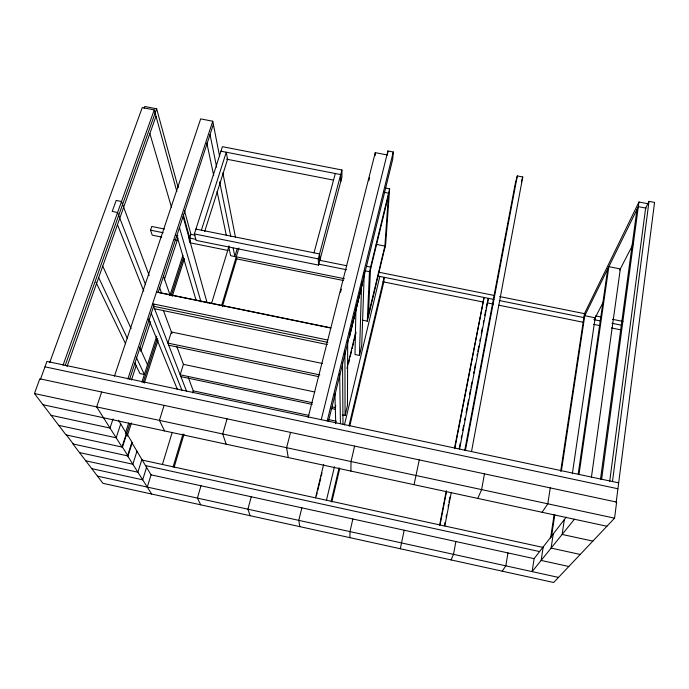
<?xml version="1.0" encoding="UTF-8"?>
<svg xmlns="http://www.w3.org/2000/svg" width="689" height="689" viewBox="0 0 689 689"><rect width="100%" height="100%" fill="white"/><g stroke="black" fill="none" stroke-linecap="round" stroke-linejoin="round"><path stroke-width="1.03" d="M347.695 340.297L347.454 405.571L345.068 415.553L342.338 414.976M350.09 333.571L350.107 331.426M349.9 537.653L349.986 531.615L352.846 518.989M350.882 471.078L351.028 461.544L354.62 446.093M355.946 307.44L354.999 354.508L359.443 355.429L361.716 345.912L364.24 272.844M359.443 355.429L361.536 286.021M362.018 284.867L362.121 281.741M362.319 320.161L367.289 321.177L369.476 271.681L389.621 188.889L385.737 188.131M375.135 155.697L375.272 152.648L387.657 155.042M368.305 316.931L370.596 267.091L366.591 266.29M387.786 152.992L387.916 150.951L393.264 151.985L392.747 159.107L328.464 421.427M384.72 248.316L388.579 193.178L383.713 192.231M389.621 188.889L385.676 244.319L367.289 321.177M616.138 502.634L654.55 202.437L649.012 201.369L645.636 208.061L609.713 481.258M127.99 455.946L72.913 443.957L102.928 483.308L553.672 582.498L614.571 518.162L616.629 502.092L39.816 378.812L34.45 393.531L65.998 434.888L122.453 447.152L127.99 455.946L132.236 442.665L126.828 433.579L122.453 447.152M612.478 481.533L649.012 201.369M600.524 479.096L636.955 209.473M601.583 479.535L638.961 202.006L647.789 203.711M591.403 477.339L620.315 268.951L608.852 266.677L578.975 474.695M578.226 473.886L607.732 268.968M564.317 519.609L562.138 534.449L592.859 541.106M572.361 473.731L595.167 317.81L584.772 315.717L561.38 471.035M551.441 536.989L554.809 514.649M553.233 533.941L551.105 548.099L580.233 554.447M550.571 538.109L554.094 514.786M560.648 471.319L584.453 313.633L638.961 202.006M550.253 487.907L547.798 503.823L542.079 512.271M543.216 546.894L541.141 560.433L568.83 566.487M507.957 552.923L505.812 565.841L502.203 571.172M484.462 473.843L481.62 489.603L477.796 498.423M471.5 451.588L522.753 176.987L517.31 175.936L515.415 182.852L464.756 450.417M455.885 541.528L453.5 554.352L451.08 559.924M465.428 450.305L517.31 175.936M444.672 524.484L445.077 522.374M446.093 517.103L446.498 514.993M448.117 506.544L448.513 504.434M448.918 502.324L449.934 497.045M459.236 448.496L460.252 443.216M461.26 437.937L461.664 435.827M462.672 430.556L463.688 425.277M464.696 419.997L465.101 417.887M466.117 412.608L467.125 407.328M467.53 405.218L468.546 399.947M469.554 394.668L470.561 389.388M470.966 387.278L471.982 381.999M473.601 373.559L474.006 371.449M474.411 369.338L475.419 364.059M477.038 355.619L477.443 353.5M477.847 351.39L478.855 346.119M479.871 340.84L480.276 338.73M481.284 333.45L482.3 328.171M483.308 322.9L483.712 320.781M484.72 315.51L485.736 310.231M486.141 308.121L487.149 302.841L493.505 304.125M444.827 526.017L451.286 492.291M459.563 449.073L488.423 298.346L487.407 301.946M439.548 525.569L446.283 490.766M454.447 448.573L484.048 297.467L454.921 448.091M440.056 524.984L446.575 491.274M404.185 530.22L400.318 548.754M419.257 459.907L414.063 484.686M331.168 501.256L339.091 467.771M348.987 425.914L384.143 277.305L383.807 281.956L349.797 425.923M331.805 502.083L339.686 468.701M326.465 500.231L334.449 466.772M344.422 424.941L379.837 276.435M368.391 314.907L384.875 246.068L376.16 244.328M335.776 405.64L335.302 407.587L332.158 406.923M370.484 269.537L388.389 195.874M315.519 497.846L323.632 464.438M346.963 368.382L355.834 331.84M316.406 495.977L317.164 492.842M317.672 490.749L320.721 478.2M321.229 476.116L321.987 472.981M348.625 363.198L349.642 359.021M350.15 356.928L351.674 350.649M352.182 348.565L353.707 342.287M354.215 340.194L355.989 332.882M327.206 420.945L393.264 151.985M301.868 507.845L298.776 520.359L299.827 526.637M321.255 419.679L387.916 150.951M340.581 292.214L341.365 289.087M368.804 180.707L369.597 177.581M308.19 417.353L375.272 152.648M290.551 432.399L286.598 447.704L288.252 457.574M318.585 265.11L341.959 176.961L341.916 169.985L222.409 146.679L194.367 233.924L196.089 240.383L318.585 265.11L318.266 258.883L341.916 169.985M251.244 496.769L247.919 509.188L250.098 515.691M314.02 252.829L335.31 173.525M521.358 181.922L522.753 176.987M227.051 418.826L222.728 433.984L226.147 444.19M200.973 485.771L197.424 498.095L200.706 504.822M237.214 248.703L234.863 256.515L233.149 248.109M173.12 466.823L183.007 433.949M221.625 305.537L238.919 248.006M174.145 467.176L184.023 434.259M222.332 306.683L236.852 258.332M192.67 392.842L193.264 390.852L308.956 415.415M162.397 464.489L172.104 432.692M211.532 303.453L229.058 246.016M147.274 487.08L151.046 474.85L131.806 442.571M164.094 405.373L159.417 420.376L164.576 430.926M146.559 467.331L142.683 479.82L91.749 468.649M141.874 459.468L137.878 472.206L85.763 460.803M204.65 231.59L227.568 159.357L226.259 152.226L201.395 230.186M136.965 451.226L132.848 464.231L79.493 452.578M131.478 443.595L127.56 455.86L151.658 494.03M125.346 433.295L128.654 423.072M141.882 382.171L156.756 336.154M169.985 295.254L182.878 255.378M188.502 237.989L189.156 235.948M126.285 434.699L129.92 423.434M143.14 382.473L157.359 338.445M171.242 295.435L183.472 257.548M189.087 240.134L190.948 234.346L184.428 210.481M127.181 436.189L131.461 422.925M144.285 383.11L158.1 340.245M172.25 296.348L184.419 258.582M189.682 242.252L190.336 240.211L183.162 214.313M120.696 423.924L116.165 437.799L58.729 425.354M129.644 379.165L154.095 304.771M158.117 292.541L213.375 124.382M131.478 379.958L136.164 365.661M140.849 351.373L150.547 321.763M164.266 279.906L177.986 238.049M113.022 418.929L110.016 428.05L51.064 415.312M127.844 379.028L212.755 121.23L200.671 118.887L114.452 376.185M101.688 392.032L96.667 406.898L122.013 447.058L126.388 433.484L118.517 420.264M161.717 237.076L152.235 235.156L150.529 230.178L151.787 226.474L164.438 229.024M65.205 365.463L156.653 108.802L144.742 106.502L144.122 108.216M67.005 366.66L155.998 116.269M63.026 365.248L154.241 109.913L142.244 107.596L49.754 362.431M40.35 379.553L46.955 361.415L618.67 482.851M583.841 317.603L638.341 206.648L646.196 208.164M594.202 319.679L603.03 302.523M619.712 270.114L632.958 244.38M566.263 517.094L534.13 558.65L532.106 571.612L574.428 519.248M220.954 151.184L340.693 174.575L340.754 181.517M226.526 159.15L333.416 180.087M195.917 229.084L319.575 253.948L319.885 260.218M194.367 233.924L318.266 258.883M190.793 234.338L195.013 235.182M319.403 260.244L346.808 265.773M378.433 272.138L494.392 295.503M499.663 296.571L585.056 313.771M595.597 315.898L600.868 316.957M612.461 319.3L623.002 321.418M364.464 270.665L369.476 271.681M150.529 230.178L163.172 232.727M175.816 235.276L177.917 235.698M189.509 238.041L195.831 239.316M318.327 264.059L346.67 269.778M377.822 276.031L493.97 299.465M499.232 300.533L583.514 317.534M594.047 319.662L600.369 320.936M611.961 323.27L621.444 325.191M174.351 239.626L177.512 240.272M190.155 242.821L228.076 250.486M382.903 281.775L482.972 301.997M498.767 305.193L583.032 322.219M593.565 324.347L599.886 325.621M611.47 327.964L620.953 329.885M344.414 278.718L230.608 255.688L228.619 246.188M236.301 258.823L343.363 280.509M156.549 291.955L330.875 327.861M159.245 292.704L330.634 328.007M327.783 340.039L152.639 303.806L186.624 391.395M153.595 306.295L327.878 342.381M154.551 308.767L327.309 344.56M322.616 363.525L171.406 331.995L167.875 343.096L319.834 374.902M168.693 345.215L318.809 376.659M314.795 391.998L183.412 364.335L180.182 374.799L312.246 402.712M180.897 376.633L312.238 404.417M331.151 408.413L335.354 409.3M327.895 419.429L336.31 421.22M44.983 366.832L617.912 488.759M34.45 393.531L614.571 518.162M42.985 404.719L606.923 526.25M141.641 459.968L543.449 547.505M145.422 465.566L539.608 551.57M151.046 474.85L534.173 558.658M97.468 476.142L558.495 577.408M66.437 434.983L73.335 444.043M95.995 282.24L125.579 343.742M134.82 362.957L139.91 373.524L144.354 374.471L136.129 357.031M98.665 277.598L127.448 338.626M102.739 266.118L131.108 328.61M139.531 347.153L147.506 364.731M148.583 318.938L177.452 389.569M151.201 313.09L182.051 390.542M117.354 224.364L143.751 291.068M145.577 284.721L117.586 212.496L112.229 211.42L116.174 200.439L121.514 201.507L149.177 275.497M163.414 310.498L171.983 333.554M176.789 346.498L183.489 364.524M188.312 377.503L193.514 391.507M159.676 287.795L161.502 292.851M163.491 276.168L170.149 295.34M176.832 235.716L196.124 300.266M149.814 133.39L171.518 207.337M179.459 227.568L201.024 301.937M154.241 109.913L176.866 191.594M183.093 216.518L207.148 302.962M156.653 108.802L178.193 187.658M206.838 143.045L213.728 175.678M217.061 191.464L226.397 235.664M210.024 134.588L216.656 167.169M219.653 181.887L230.789 236.551M212.755 121.23L219.558 156.007M222.866 172.879L235.449 237.18M334.932 393.789L335.741 423.718M339.694 373.524L340.426 423.649M342.519 362.405L343.001 424.174M344.913 351.218L345.068 415.553M349.495 336.008L349.487 337.11L362.595 282.533L349.495 336.008"/></g></svg>
